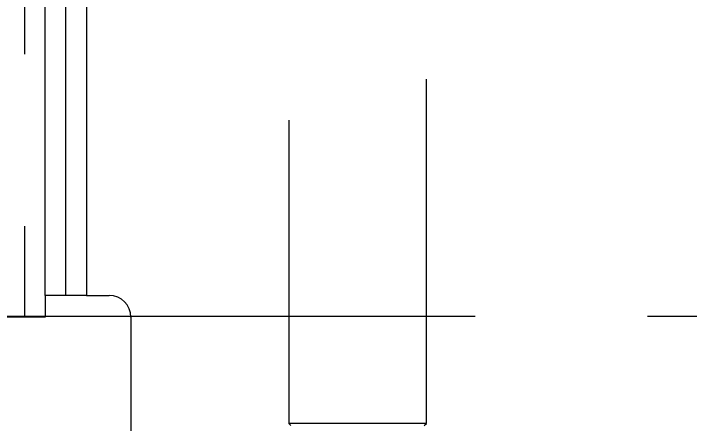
# Model space of a CAD drawing. Header units: metres. Extents: x 0 to 21025, y 0 to 14850.
# Drawn here: x 6303.2 to 6459.3, y 9096.6 to 9191.4 of the extents above; entities that cross this region are included whole.
import ezdxf

# ---------------------------------------------------------------- set-up
doc = ezdxf.new("R2010")
doc.units = ezdxf.units.M
doc.header["$LTSCALE"] = 25
doc.linetypes.add('HIDDEN2', pattern=[4.7625, 3.175, -1.5875])
doc.layers.add('SL4', color=4, linetype='Continuous')
doc.layers.add('ST1', color=7, linetype='HIDDEN2')

msp = doc.modelspace()

# ---------------------------------------------------------------- linework, layer by layer
at = {"layer": 'SL4'}
for p, q in [((6310.514, 9126.384), (6310.514, 9256.384)), ((6320.039, 9256.384), (6320.039, 9126.384)), ((6310.514, 9126.384), (6310.514, 9121.619)), ((6320.039, 9126.384), (6310.514, 9126.384)), ((6320.039, 9126.384), (6325.277, 9126.384)), ((5540.514, 9121.619), (6330.271, 9121.619)), ((6330.277, 9121.384), (6330.277, 9056.144))]:
    msp.add_line(p, q, dxfattribs=at)
msp.add_arc((6325.277, 9121.384), 5, 0, 90, dxfattribs=at)
at = {"layer": 'ST1'}
for p, q in [((6366.639, 9285.884), (6366.639, 9096.884)), ((6398.389, 9096.884), (6398.389, 9285.884)), ((6305.752, 9261.384), (6305.752, 9121.384)), ((6315.277, 9126.384), (6315.277, 9256.384)), ((6320.039, 9256.384), (6320.039, 9126.384)), ((6310.514, 9121.384), (6300.989, 9121.384)), ((6310.514, 9121.619), (6310.514, 9121.384)), ((6330.271, 9121.619), (6540.514, 9121.619)), ((6398.389, 9096.884), (6366.639, 9096.884)), ((6366.639, 9096.884), (6367.139, 9096.384)), ((6397.889, 9096.384), (6398.389, 9096.884))]:
    msp.add_line(p, q, dxfattribs=at)

doc.saveas('drawing.dxf')
